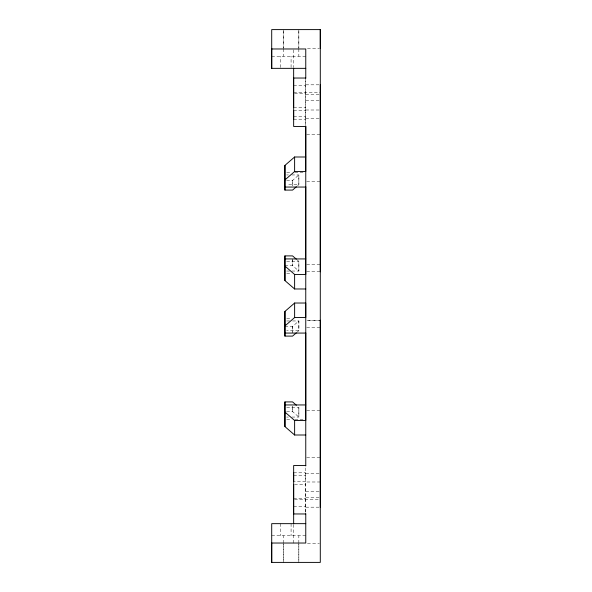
<?xml version="1.0" encoding="UTF-8"?>
<svg xmlns="http://www.w3.org/2000/svg" width="592" height="592" viewBox="0 0 592 592"><rect width="100%" height="100%" fill="white"/><g stroke="black" fill="none" stroke-linecap="round" stroke-linejoin="round"><path stroke-width="0.44" stroke-dasharray="2.96 2.22" d="M280.749 67.488L280.749 56.24M283.331 544.026L283.331 562.4L283.331 543.508M283.331 543.108L283.331 535.76M283.331 48.492L283.331 29.6L283.331 47.974M291.079 67.488L291.079 56.24M298.834 544.026L298.834 562.4L298.834 543.508M298.834 543.108L298.834 535.76M298.834 48.492L298.834 29.6L298.834 47.974M305.761 125.46L305.761 77.885M297.606 185.718L298.864 184.63L298.864 174.943L291.9 174.943M296.977 332.282L298.864 330.647L298.864 320.96L291.9 320.96M307.455 48.492L319.377 48.492M271.706 56.24L305.761 56.24M305.761 84.819L320.294 84.819M293.654 85.3L305.761 85.3M293.654 92.567L320.294 92.567M294.513 93.78L305.761 93.78M305.761 94.505L320.294 94.505M305.761 100.314L320.294 100.314M293.654 107.248L305.761 107.248M305.761 110.001L320.294 110.008M293.654 110.734L305.761 110.734M293.654 116.787L305.761 116.787M305.761 118.726L320.294 118.726M293.654 119.207L305.761 119.207M306.671 134.221L320.294 134.221M286.743 172.516L291.271 172.516M294.89 172.516L304.858 172.516M286.676 174.943L288.415 174.943M286.632 180.39L292.566 180.39L298.864 174.943L298.864 184.63L286.676 184.63M306.671 181.337L320.294 181.337M286.676 261.353L298.864 261.353L298.864 271.04L291.9 271.04M306.671 264.646L320.294 264.646M284.93 265.586L292.566 265.586L298.864 271.04L298.864 261.353L296.969 259.718M286.676 271.04L291.027 271.04M306.671 271.78L320.294 271.78M286.743 273.46L291.271 273.46M286.743 318.54L291.271 318.54M286.676 320.96L291.027 320.96M284.937 326.414L292.566 326.414L298.864 320.96L298.864 330.647L286.676 330.647M306.671 327.354L320.294 327.354M286.676 407.37L298.864 407.37L298.864 417.057L291.9 417.057M306.671 410.663L320.294 410.663M286.632 411.61L292.566 411.61L298.864 417.057L298.864 407.37L297.606 406.282M286.676 417.057L288.415 417.057M286.743 419.484L291.271 419.484M294.897 419.484L304.858 419.484M306.671 457.779L320.294 457.779M293.654 472.793L305.761 472.793L305.761 481.266L293.654 481.266M305.761 473.274L320.294 473.274M293.654 475.213L305.761 475.213M320.294 481.992L305.761 481.992L305.761 513.197L305.761 466.54M294.52 484.752L305.761 484.752M305.761 491.686L320.294 491.686M305.761 497.495L320.294 497.495M293.654 498.22L305.761 498.22M294.52 499.433L320.294 499.433M293.654 506.7L305.761 506.7M305.761 507.181L320.294 507.181M271.706 535.76L305.761 535.76M307.463 543.508L319.377 543.508M305.761 78.803L305.761 125.097M298.834 48.892L298.834 56.24M293.654 49.891L293.654 67.429M293.654 524.571L293.654 543.027M291.079 523.654L291.079 535.76M283.331 48.892L283.331 56.24M280.749 523.654L280.749 535.76M292.566 406.319L292.566 411.61L292.566 406.319M292.566 326.414L292.566 332.578L292.566 326.414M292.566 259.422L292.566 265.586L292.566 259.422M292.566 180.39L292.566 185.681L292.566 180.39M320.294 320.22L306.671 320.22L320.294 320.22"/><path stroke-width="0.89" d="M305.761 68.346L271.706 68.346L271.706 29.6L320.294 29.6L320.294 562.4L271.706 562.4L271.706 543.508M271.706 68.346L271.706 48.492M305.761 435.002L294.624 435.002L284.937 426.61L284.937 401.916L292.566 401.916L296.348 405.194M296.348 332.83L292.566 336.101L284.937 336.101L284.937 311.407L294.624 303.023L305.761 303.023L305.761 317.549L294.624 317.549L284.937 325.94M305.761 288.985L294.616 288.977L284.93 280.593L284.93 255.899L292.566 255.899L296.34 259.17M296.34 186.806L292.566 190.084L284.93 190.084L284.93 165.39L294.624 156.998L305.761 156.998M293.654 514.115L293.654 484.752M293.654 481.266L293.654 472.793M293.654 119.207L293.654 110.734M293.654 107.248L293.654 77.885M294.624 317.549L294.624 303.015M284.93 179.916L294.616 171.532L294.616 156.998M305.768 332.933L305.761 420.468L294.624 420.468L284.937 412.084M305.761 186.769L305.761 274.451L294.616 274.451L284.93 266.06M320.294 507.181L320.294 320.22M320.294 271.78L320.294 84.819M320.294 48.492L320.294 29.6M271.706 48.973L305.761 48.973L305.761 78.299M293.654 78.033L305.761 78.033M294.616 171.532L305.761 171.532L305.761 126.473L293.654 126.473L293.654 68.221M284.93 187.05L305.761 187.05M284.93 258.926L305.761 258.933M284.937 333.067L305.761 333.074M284.937 404.95L305.761 404.95M305.761 465.527L293.654 465.527L293.654 523.779M293.654 513.96L305.761 513.96M305.761 523.654L271.706 523.654L271.706 562.4M271.706 543.027L305.761 543.027L305.761 513.701M305.761 126.022L305.761 465.978M294.616 274.451L294.616 288.977M294.624 420.468L294.624 435.002M284.93 165.39L284.93 190.084M284.93 255.899L284.93 280.593M284.937 311.407L284.937 336.101M284.937 401.916L284.937 426.61"/></g></svg>
